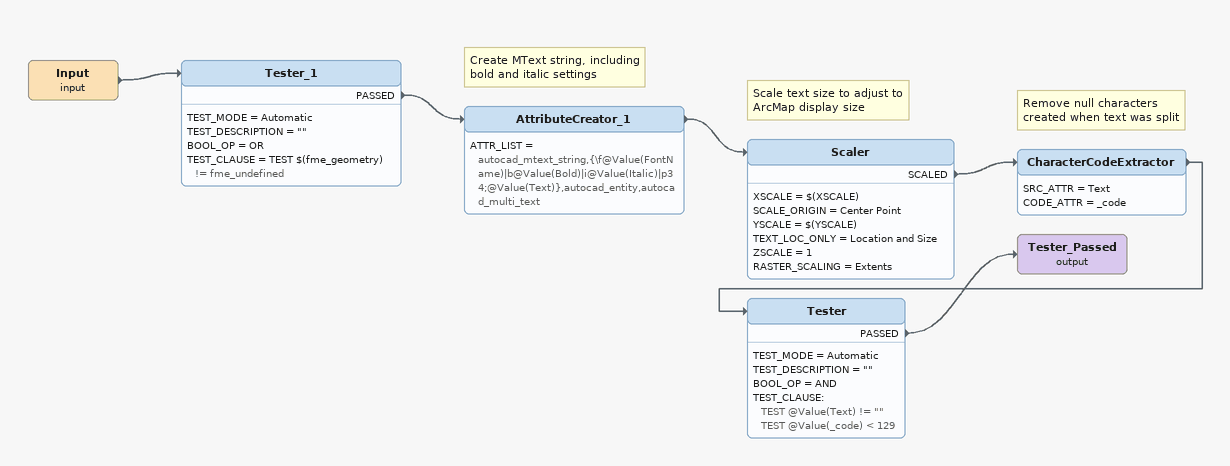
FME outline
Input (input)
    -> Tester_1
Tester_1
    TEST_MODE = Automatic
    TEST_DESCRIPTION = ""
    BOOL_OP = OR
    TEST_CLAUSE = TEST $(fme_geometry) != fme_undefined
    PASSED -> AttributeCreator_1
Note: Create MText string, including / bold and italic settings
AttributeCreator_1
    ATTR_LIST = autocad_mtext_string,{\f@Value(FontName)|b@Value(Bold)|i@Value(Italic)|p34;@Value(Text)},autocad_entity,autocad_multi_text
    -> Scaler
Note: Scale text size to adjust to / ArcMap display size
Scaler
    XSCALE = $(XSCALE)
    SCALE_ORIGIN = Center Point
    YSCALE = $(YSCALE)
    TEXT_LOC_ONLY = Location and Size
    ZSCALE = 1
    RASTER_SCALING = Extents
    SCALED -> CharacterCodeExtractor
Note: Remove null characters / created when text was split
CharacterCodeExtractor
    SRC_ATTR = Text
    CODE_ATTR = _code
    -> Tester
Tester
    TEST_MODE = Automatic
    TEST_DESCRIPTION = ""
    BOOL_OP = AND
    TEST_CLAUSE:
      TEST @Value(Text) != ""
      TEST @Value(_code) < 129
    PASSED -> Tester_Passed (output)
Tester_Passed (output)
